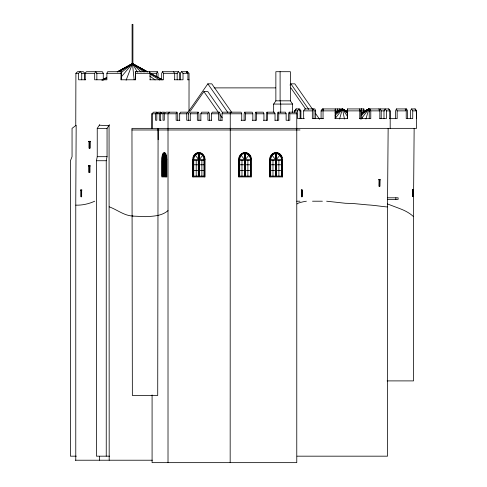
<?xml version="1.0" encoding="UTF-8"?>
<svg xmlns="http://www.w3.org/2000/svg" width="487" height="487" viewBox="0 0 487 487"><rect width="100%" height="100%" fill="white"/><g stroke="black" fill="none" stroke-linecap="round" stroke-linejoin="round"><path stroke-width="0.73" d="M88.89 165.994L88.884 172.471L89.943 172.471L89.949 165.994M89.042 141.711L89.036 148.188L90.095 148.188L90.101 141.711M89.151 172.471L89.158 165.994M89.304 148.188L89.31 141.711M89.675 172.471L89.681 165.994M89.827 148.188L89.833 141.711M80.976 190.277L80.958 196.754L81.658 196.754L81.676 190.277M81.134 196.754L81.152 190.277M81.487 196.754L81.506 190.277M152.023 113.788L151.993 128.355L151.993 113.788L153.533 112.168L157.112 112.168L158.135 113.246M301.496 190.277L301.471 196.754L302.19 196.754L302.214 190.277M301.654 196.754L301.678 190.277M302.013 196.754L302.037 190.277M75.765 125.573L75.899 73.318L77.53 71.699L83.368 71.699L84.829 73.318L84.829 79.789M189.005 110.902L189.047 73.318L187.416 71.699L181.572 71.699L180.117 73.318L180.117 79.789M379.087 179.831L379.026 186.308L379.921 186.308L379.982 179.831M379.251 186.308L379.312 179.831M379.702 186.308L379.757 179.831M388.145 128.355L387.536 201.204L387.536 456.173L297.094 456.173M412.641 196.547L412.702 190.07M412.763 196.547L412.824 190.07M414.145 128.355L413.536 201.204L413.536 380.895L387.122 380.895M162.828 159.572L163.766 154.269M230.254 112.168L230.168 462.65M158.05 77.634L158.05 73.318L157.313 71.699L135.508 71.699L135.416 79.789M337.296 110.872L337.436 108.93L337.576 110.872M363.953 112.284L363.813 108.93L347.456 108.93L347.316 118.645M363.673 110.872L363.813 108.93M347.456 108.93L347.596 118.645L335.068 118.645L335.269 108.93L335.47 118.645M361.512 110.226L361.646 108.93L361.847 118.645M193.741 159.572C193.753 157.058 195.202 154.476 197.673 153.661M239.574 157.952L239.379 159.572L244.888 159.572L244.888 153.508L244.559 153.508L244.559 159.572L241.01 155.231L240.426 156.071M239.707 159.572L239.902 157.952A6.063 5.546 -90 0 1 243.823 153.661M270.711 159.572L270.906 157.952A6.063 5.546 -90 0 1 274.826 153.661L275.892 153.508L275.892 159.572L270.382 159.572M109.618 456.173L96.432 456.173L96.432 160.734L97.242 156.686L97.242 128.355L99.671 124.715M106.245 456.173L106.245 160.734L107.055 156.686L107.055 128.355L109.484 124.715M135.508 71.699L135.599 79.789L120.849 79.789L121.184 71.699L107.627 71.699L106.89 73.318L106.89 79.789L94.679 79.789L94.679 73.318L95.769 71.699L96.858 73.318L96.858 79.789M323.563 108.93L323.039 110.872L323.039 118.645M360.8 118.645L360.8 110.872L361.324 108.93L361.853 110.872L363.953 110.872M166.018 155.231L164.825 159.572L164.825 153.508L164.052 153.508L164.052 159.572M339.555 119.005L342.446 108.93L347.785 111.809M365.932 119.005L368.823 108.93L370.15 109.648M239.762 157.459L240.128 156.485M270.577 157.952L271.722 155.651M126.109 80.252L132.47 63.602L147.744 71.814M390.19 128.355L390.19 110.872L388.888 108.93L370.01 108.93L369.237 110.872L369.237 118.645M407.595 118.645L407.595 110.872L406.535 108.93L396.388 108.93L395.614 110.872L395.614 118.645M252.832 120.265L252.832 113.788L252.175 112.168L244.778 112.168L244.121 113.788L244.121 120.265M263.936 120.265L263.936 113.788L263.278 112.168L255.876 112.168L255.218 113.788L255.218 120.265M275.033 120.265L275.033 113.788L274.376 112.168L266.979 112.168L266.322 113.788L266.322 120.265M152.084 394.939L152.084 462.65L296.772 462.65L296.772 113.788L296.346 112.168L289.175 112.168L289.832 113.788L289.832 120.265L286.131 120.265L286.131 113.788L285.479 112.168L278.077 112.168L277.42 113.788L277.42 120.265M289.175 112.168L288.523 113.788L288.523 120.265M323.368 118.645L312.331 118.645L312.331 110.872L313.153 108.93L313.969 110.872L313.969 118.645M156.577 76.909L156.577 73.318L157.313 71.699M179.843 120.265L176.142 120.265L176.142 113.788L176.927 112.168L165.823 112.168L164.283 113.788L164.283 120.265L163.035 120.265L163.035 113.788L164.576 112.168L162.092 112.168L160.552 113.788L160.552 120.265M179.673 120.265L179.673 113.788L180.464 112.168L187.525 112.168L188.317 113.788L188.317 120.265M190.435 120.265L186.734 120.265L186.734 113.788L187.525 112.168M190.265 120.265L190.265 113.788L191.056 112.168L198.118 112.168L198.909 113.788L198.909 120.265M201.028 120.265L197.326 120.265L197.326 113.788L198.118 112.168M200.857 120.265L200.857 113.788L201.648 112.168L208.71 112.168L209.501 113.788L209.501 120.265M211.62 120.265L207.925 120.265L207.925 113.788L208.71 112.168M211.455 120.265L211.455 113.788L212.247 112.168L219.308 112.168L220.1 113.788L220.1 120.265M222.218 120.265L218.517 120.265L218.517 113.788L219.308 112.168M222.048 120.265L222.048 113.788L222.839 112.168L241.077 112.168L241.735 113.788L241.735 120.265M303.675 118.645L303.675 110.872L304.734 108.93L314.882 108.93L315.655 110.872L315.655 118.645M379.105 110.872L380.158 108.93L381.218 110.872L381.218 118.645M405.835 110.226L406.535 108.93M179.904 79.789L179.904 73.318L178.534 71.699L162.573 71.699L161.678 73.318L161.678 79.789M158.153 139.739L158.086 128.355L157.721 395.468L132.354 395.468L131.959 128.355L416.568 128.355L416.568 110.872L415.265 108.93L411.552 108.93L410.358 110.872L410.358 118.645M304.363 118.645L297.667 118.645L297.667 110.872L298.884 108.93L300.102 110.872L300.102 118.645M295 110.872L296.291 108.93M321.377 110.872L322.668 108.93M294.702 112.284L294.702 110.872L296.005 108.93L299.718 108.93L300.911 110.872L300.911 118.645M321.085 118.645L321.085 110.872L322.382 108.93L341.259 108.93M273.657 112.168L273.657 104.072L275.861 100.833L275.861 71.699L290.38 71.699L290.38 100.833L292.584 104.072L292.584 112.418M187.848 112.479L207.846 83.837L211.796 83.837L231.794 112.479M188.238 114.031L203.889 91.611L207.846 91.611L222.626 112.789M290.002 85.085L290.873 83.837L294.83 83.837L312.648 109.368M335.117 118.645L342.446 108.93L347.755 111.809M361.494 118.645L368.823 108.93L370.126 109.691M202.781 155.231L199.396 159.572L199.396 153.508L199 153.508L199 159.572L204.339 159.572M245.302 159.572L248.851 155.231L247.7 154.269L245.302 153.508L245.302 159.572L250.811 159.572L250.61 157.952A6.063 5.546 -90 0 0 246.696 153.661L245.302 153.508M277.371 153.661L279.855 155.231L276.306 159.572L281.815 159.572L281.62 157.952A6.063 5.546 -90 0 0 277.7 153.661L276.306 153.508L276.634 153.508L276.634 159.572M169.36 112.168L168.015 113.788L168.015 462.65M121.287 76.897L132.47 63.602L147.671 71.936M85.042 79.789L85.042 73.318L86.406 71.699L102.367 71.699L103.262 73.318L103.262 79.789M177.171 79.789L177.171 73.318L178.534 71.699M161.873 113.246L160.844 112.168L158.354 112.168L156.814 113.788L156.814 120.265L155.572 120.265L155.572 113.788L157.112 112.168M161.154 120.265L159.304 120.265L159.304 113.788L160.844 112.168M85.706 79.789L78.632 79.789L78.632 73.318L80.185 71.699L81.737 73.318L81.737 79.789M387.536 206.567L387.159 206.957C380.822 206.378 374.162 205.234 367.6 204.887L352.43 203.456L345.405 203.274L326.643 201.204M186.6 72.508L187.416 71.699M131.393 64.655L132.47 63.602L144.371 70.329M340.754 110.464L342.446 108.93L347.651 111.919M367.137 110.464L368.823 108.93L370.053 109.776M335.056 115.242L342.446 108.93L347.651 111.98M361.433 115.242L368.823 108.93L369.95 109.952M121.233 72.648L132.47 63.602L146.143 71.826M131.246 64.485L132.47 63.602L136.257 66.031M168.015 210.627C161.696 216.1 153.174 216.246 145.284 216.666L132.354 216.076M340.602 110.196L342.446 108.93L346.184 111.407M366.985 110.196L368.823 108.93L369.67 110.184M335.592 113.477L342.446 108.93L347.359 112.308M361.348 113.891L368.823 108.93L369.402 111.809M119.851 71.699L132.47 63.602L144.115 71.991M125.963 67.516L132.47 63.602L133.651 64.552M335.945 112.74L342.446 108.93L343.585 109.904M362.322 112.74L368.823 108.93L361.482 112.887M335.293 113.039L342.446 108.93L347.511 113.532M361.671 113.039L368.823 108.93L361.524 112.887M103.378 80.038L106.683 78.17M117.927 71.82L132.47 63.602L141.078 72.046M102.075 80.276L106.702 77.737M117.276 71.936L132.47 63.602L133.444 64.759M101.923 80.026L106.568 77.53M117.197 71.814L132.47 63.602L137.425 72.131M94.709 201.204C88.969 203.876 82.011 205.423 75.771 205.137M273.164 154.269L274.498 153.661M306.378 201.204L304.698 201.484A45.705 3.975 -3.9 0 0 297.094 203.95M198.684 153.508L197.278 153.661A6.063 5.29 -90 0 0 193.534 157.952L193.345 159.572L198.684 159.572M243.494 153.661L244.888 153.508M132.927 216.027C124.258 215.826 117.099 209.629 109.185 206.817M75.899 73.318L78.632 73.318M81.53 73.318L84.829 73.318M85.042 73.318L94.679 73.318M96.463 73.318L103.262 73.318M106.89 73.318L120.849 73.318M135.599 73.318L156.577 73.318M162.573 71.699L163.468 73.318L174.687 73.318L174.687 79.789M174.894 73.318L177.171 73.318M181.572 71.699L183.027 73.318L187.927 73.318L187.927 79.789M149.856 79.789L163.468 79.789L163.468 73.318M174.395 79.789L183.027 79.789L183.027 73.318M187.738 79.789L189.047 79.789M214.079 87.885L275.666 87.885M275.861 100.833L290.38 100.833M273.657 104.072L292.584 104.072M294.702 110.872L297.667 110.872M299.578 110.872L300.911 110.872M303.675 110.872L312.331 110.872M314.225 110.872L315.655 110.872M321.085 110.872L335.068 110.872M335.415 110.872L338.709 110.872L339.53 108.93L340.072 110.226M347.596 110.872L360.8 110.872M370.01 108.93L370.777 110.872L379.848 110.872L379.848 118.645M381.144 110.872L384.724 110.872M383.975 118.645L383.975 110.872L385.174 108.93L386.368 110.872L389.892 110.872L389.892 118.645M396.388 108.93L397.155 110.872L406.225 110.872L406.225 118.645L412.745 118.645L412.745 110.872L411.552 108.93M412.745 110.872L416.275 110.872L416.568 118.645M151.993 113.788L155.572 113.788M156.814 113.788L159.304 113.788M160.552 113.788L163.035 113.788M164.283 113.788L176.142 113.788M179.673 113.788L186.734 113.788M190.265 113.788L197.326 113.788M200.857 113.788L207.925 113.788M211.455 113.788L218.517 113.788M222.048 113.788L241.735 113.788M244.778 112.168L245.436 113.788L252.832 113.788M255.876 112.168L256.533 113.788L263.936 113.788M266.979 112.168L267.631 113.788L275.033 113.788M278.077 112.168L278.734 113.788L286.131 113.788M289.832 113.788L296.772 113.788M359.576 118.645L370.777 118.645L370.777 110.872M379.811 118.645L386.368 118.645L386.368 110.872M389.661 118.645L397.155 118.645L397.155 110.872M241.126 120.265L245.436 120.265L245.436 113.788M252.26 120.265L256.533 120.265L256.533 113.788M263.364 120.265L267.631 120.265L267.631 113.788M274.936 120.265L278.734 120.265L278.734 113.788M97.242 128.355L107.055 128.355M131.965 129.974L299.992 129.974M275.892 153.508L275.563 153.508L275.563 159.572L272.014 155.231M97.242 156.686L107.055 156.686M166.043 159.517L166.816 159.517L166.816 176.921L161.812 176.921L161.812 159.517A6.879 2.118 -90 0 1 163.93 152.638A6.879 2.118 -90 0 1 166.043 159.517L166.043 176.921M194.794 154.653A6.879 6.002 -90 0 1 201.338 153.161A6.879 6.002 -90 0 1 205.045 159.517L205.045 176.921L192.639 176.921L192.639 159.517L193.035 159.517L193.035 176.921M192.639 159.517A6.879 6.002 -90 0 1 198.647 152.638A6.879 6.002 -90 0 1 204.65 159.517L205.045 159.517M238.642 159.517L238.971 159.517A6.879 6.288 -90 0 1 245.259 152.638A6.879 6.288 -90 0 1 251.548 159.517L251.548 176.921L238.642 176.921L238.642 159.517A6.879 6.288 -90 0 1 242.526 153.161A6.879 6.288 -90 0 1 249.381 154.653M269.646 159.517L269.975 159.517A6.879 6.288 -90 0 1 276.263 152.638A6.879 6.288 -90 0 1 282.551 159.517L282.551 176.921L269.646 176.921L269.646 159.517A6.879 6.288 -90 0 1 274.041 152.955A6.879 6.288 -90 0 1 281.09 155.572M282.551 159.517L282.223 159.517L282.223 176.921M165.982 159.572L162.061 159.572L162.128 157.952A6.063 1.863 -90 0 1 163.443 153.661L163.802 153.508L163.802 159.572M165.982 160.381L162.061 160.381L162.061 176.111L165.982 176.111M198.684 160.381L193.345 160.381L193.345 176.111L198.684 176.111M204.339 160.381L199 160.381L199 176.111L204.339 176.111M270.382 160.381L275.892 160.381L275.892 176.111L270.382 176.111M276.306 160.381L281.815 160.381L281.815 176.111L276.306 176.111M96.432 160.734L106.245 160.734M162.828 164.783L163.705 164.783M164.825 164.783L165.696 164.783M193.741 164.783L198.684 164.783M199.396 164.783L204.339 164.783M239.379 164.783L244.559 164.783M245.302 164.783L250.482 164.783M270.382 164.783L275.563 164.783M276.306 164.783L281.486 164.783M162.828 170.444L163.705 170.444M164.825 170.444L165.696 170.444M193.741 170.444L198.684 170.444M199.396 170.444L204.339 170.444M239.379 170.444L244.559 170.444M245.302 170.444L250.482 170.444M270.382 170.444L275.563 170.444M276.306 170.444L281.486 170.444M412.58 190.07L412.946 190.07M387.579 197.795L398.116 197.795L398.116 199.414L387.579 199.414M296.772 201.204L299.992 201.204M312.52 201.204L322.376 201.204M76.319 456.173L70.432 456.173L70.432 160.734L72.052 156.686L72.052 128.355L76.173 125.262L75.771 201.204L75.771 460.221M75.29 460.221L152.321 460.221M99.366 125.171L106.756 125.676L109.064 125.342L109.185 460.221M199.396 153.508L201.685 154.269M199 153.508L200.017 153.661A6.063 5.29 -90 0 1 203.755 157.952L203.943 159.572M387.354 203.913L399.596 208.539C404.612 210.408 409.658 212.935 413.536 216.672M164.052 153.508L164.411 153.661A6.063 1.863 -90 0 1 165.726 157.952L165.793 159.572M149.74 72.886L161.69 79.314M359.808 118.28L361.141 119.005M359.698 118.28L361.025 119.005M149.649 73.026L162.201 79.911M150.045 74.176L159.809 80.051M149.625 75.966L155.14 79.935M186.326 71.699L187.927 73.318M195.299 155.231L198.264 159.03M173.469 71.699L174.687 73.318M165.178 153.661L165.629 154.269M279.855 155.231L281.291 157.952L281.486 159.572M248.851 155.231L250.288 157.952L250.482 159.572M315.259 113.1L319.606 119.327M290.873 83.837L308.697 109.368M290.873 87.885L305.653 109.051M207.846 83.837L227.837 112.479M203.889 91.611L218.237 112.162M219.978 114.652L222.151 117.769M347.511 116.448L342.446 108.93L335.105 112.887L342.446 108.93L344.461 119.005M414.979 108.93L416.275 110.872M388.602 108.93L389.892 110.872M405.208 108.93L406.225 110.872M378.831 108.93L379.848 110.872M176.927 112.168L177.718 113.788L177.718 120.265M149.625 71.699L150.136 73.318L150.136 79.789M163.376 155.231L163.778 156.68M359.309 108.93L359.777 110.872L359.777 118.645M121.184 71.699L121.519 79.789M166.31 156.485L166.566 159.572M204.15 157.952L204.272 159.03M132.47 63.602L134.138 79.789M395.852 197.795L395.852 199.414M281.486 160.381L281.486 176.111M280.719 112.418L280.719 104.072L280.098 100.833L280.098 71.699M278.893 160.381L278.893 176.111M276.634 160.381L276.634 176.111M275.563 160.381L275.563 176.111M272.976 160.381L272.976 176.111M270.711 160.381L270.711 176.111M269.975 159.517L269.975 176.921M250.482 160.381L250.482 176.111M247.889 160.381L247.889 176.111M245.631 153.508L245.631 159.572M245.631 160.381L245.631 176.111M244.559 160.381L244.559 176.111M241.972 160.381L241.972 176.111M239.707 160.381L239.707 176.111M238.971 159.517L238.971 176.921M204.65 159.517L204.65 176.921M203.943 160.381L203.943 176.111M201.868 160.381L201.868 176.111M199.396 160.381L199.396 176.111M198.294 153.508L198.294 159.572M198.294 160.381L198.294 176.111M196.212 160.381L196.212 176.111M193.741 160.381L193.741 176.111M165.793 160.381L165.793 176.111M165.696 160.381L165.696 176.111M164.825 160.381L164.825 176.111M164.052 160.381L164.052 176.111M163.802 160.381L163.802 176.111M163.705 160.381L163.705 176.111M162.828 160.381L162.828 176.111M132.908 64.071L132.908 24.35L132.099 24.35L132.099 64.071M99.403 456.422L99.403 460.221M281.383 156.077A6.879 6.288 -90 0 1 282.01 157.739M249.746 155.097A6.879 6.288 -90 0 1 250.379 156.077M251.128 158.324A6.879 6.288 -90 0 1 251.219 159.517M164.149 152.875A6.879 2.118 -90 0 1 166.816 159.517M162.585 159.517A6.879 2.118 -90 0 1 162.652 157.739M193.838 156.077A6.879 6.002 -90 0 1 194.441 155.097M88.628 165.592L88.628 165.994L90.211 165.994L90.211 165.592L88.628 165.592M88.78 141.309L88.78 141.711L90.363 141.711L90.363 141.309L88.78 141.309M80.805 189.875L80.805 190.277L81.853 190.277L81.853 189.875L80.805 189.875M301.319 189.875L301.313 190.277L302.397 190.277L302.397 189.875L301.319 189.875M378.868 179.423L378.862 179.831L380.207 179.831L380.213 179.423L378.868 179.423M412.58 189.662L412.824 196.547L412.952 189.662L412.58 189.662M244.888 160.381L239.379 160.381L239.379 176.111L244.888 176.111L244.888 160.381M250.811 160.381L245.302 160.381L245.302 176.111L250.811 176.111L250.811 160.381"/></g></svg>
